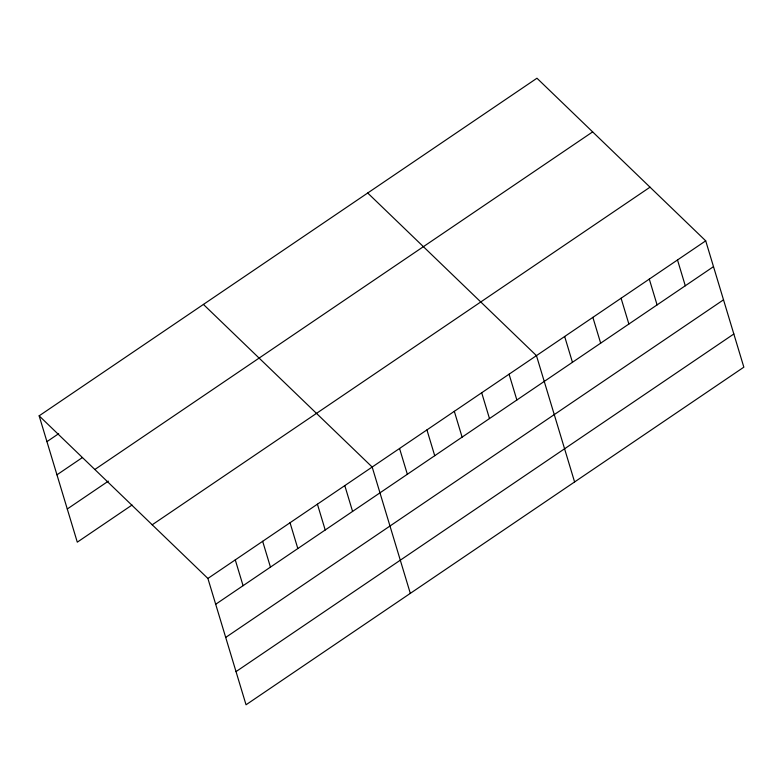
<?xml version="1.0" encoding="UTF-8"?>
<svg xmlns="http://www.w3.org/2000/svg" width="783" height="783" viewBox="0 0 783 783"><rect width="100%" height="100%" fill="white"/><g stroke="black" fill="none" stroke-linecap="round" stroke-linejoin="round"><path stroke-width="1.17" d="M39.15 415.832L536.962 78.222L705.708 240.841L743.85 367.168L246.038 704.778L207.896 578.451L39.15 415.832L77.292 542.159L132.053 505.025M46.941 441.641L58.676 433.684M56.953 474.811L82.381 457.575M94.841 469.497L592.653 131.887M67.279 508.989L108.348 481.134M152.215 524.786L650.027 187.176M207.896 578.451L705.708 240.841M215.687 604.261L713.499 266.641M225.7 637.431L723.512 299.82M236.026 671.608L733.837 333.989M367.707 193.01L536.453 355.629L574.595 481.956M203.423 304.421L372.179 467.04L410.312 593.367M677.501 259.966L685.291 285.775M649.293 279.1L657.084 304.91M621.085 298.235L628.876 324.035M592.868 317.36L600.659 343.169M564.66 336.494L572.451 362.304M509.077 374.196L516.868 400.005M481.692 392.763L489.483 418.572M454.316 411.329L462.107 437.139M426.931 429.896L434.722 455.706M399.555 448.473L407.346 474.273M344.794 485.607L352.585 511.416M317.418 504.174L325.209 529.983M290.033 522.741L297.824 548.55M262.657 541.307L270.448 567.117M235.272 559.884L243.073 585.684"/></g></svg>
